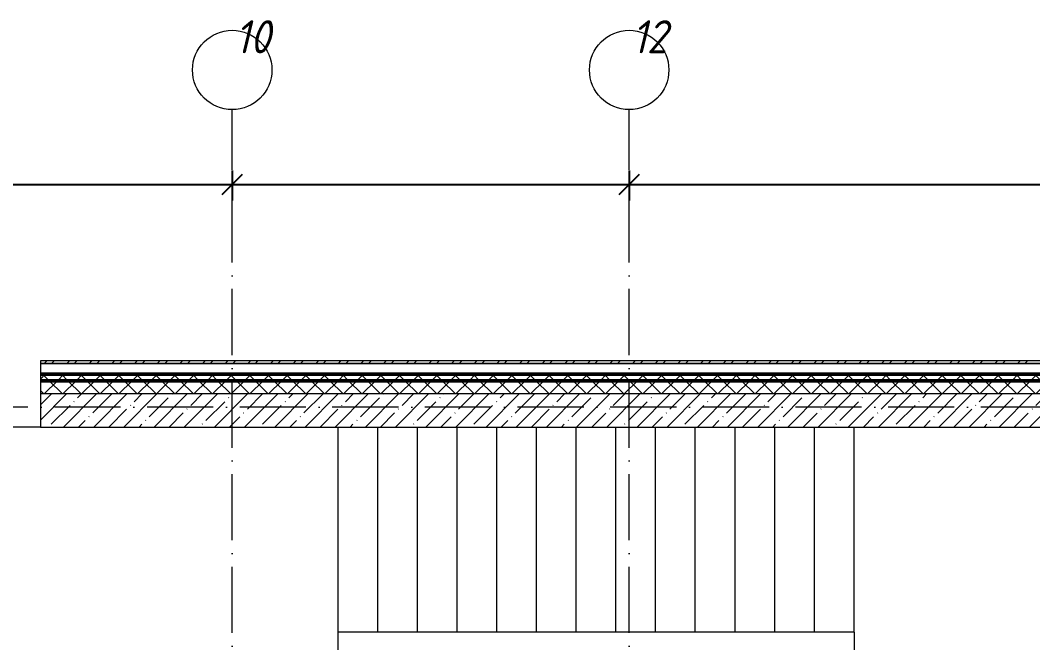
# Model space of a CAD drawing. Header units: millimetres. Extents: x -401725 to 250493, y 305116 to 802890.
# Drawn here: x 160134 to 167785, y 358036 to 362743 of the extents above; entities that cross this region are included whole.
import ezdxf

# ---------------------------------------------------------------- set-up
doc = ezdxf.new("R2010")
doc.units = ezdxf.units.MM
doc.linetypes.add('50_200_ШТРИХ_1Т_ш5_п1_п1_', pattern=[700, 500, -100, 0, -100])
for name, color, linetype, lineweight in [('A-____-____-DIMS', 7, 'Continuous', 9), ('A-FLOR-____-OTLN', 7, 'Continuous', 9), ('A-WALL-____-MCUT-1', 7, 'Continuous', 9), ('A-WALL-____-MCUT-2', 7, 'Continuous', 50), ('A-WALL-____-MCUT-3', 7, 'Continuous', 9), ('A-WALL-____-OTLN', 7, 'Continuous', 9), ('A-WALL-____-PATT-1', 7, 'Continuous', 9), ('A-WALL-FNSH-MCUT-1', 7, 'Continuous', 9), ('S-GRID-____-IDEN', 7, 'Continuous', 9), ('S-GRID-____-OTLN-1', 7, '50_200_ШТРИХ_1Т_ш5_п1_п1_', 9), ('S-STRS-____-OTLN-1', 7, 'Continuous', 9)]:
    doc.layers.add(name, color=color, linetype=linetype, lineweight=lineweight)
doc.styles.add('ISOCPEUR_I', font='isocpeui.ttf', dxfattribs={"width": 0.9, "height": 2.5})
doc.dimstyles.new('ISO-2_5_0_9К_БОЛЬШОЙ_ОСИ', dxfattribs={"dimscale": 304.8, "dimtxt": 248.995294, "dimasz": 0.492126, "dimexe": 0.393701, "dimexo": 0, "dimgap": 0, "dimtad": 1, "dimdec": 0, "dimzin": 0, "dimdsep": 46, "dimtxsty": 'ISOCPEUR_I', "dimblk1": 'OBLIQUE', "dimblk2": 'OBLIQUE', "dimsah": 1, "dimcen": 0.09, "dimdle": 0.393701, "dimazin": 0, "dimtfac": 1, "dimtdec": 4, "dimtix": 1, "dimtmove": 0, "dimatfit": 3, "dimfxl": 1, "dimtvp": 1, "dimtolj": 1, "dimtzin": 0, "dimarcsym": 2})
pattern_1 = [(45, (144685.44, 312186.37), (-70.71068, 70.71068), []), (135, (144685.44, 312186.37), (-70.71068, -70.71068), [])]

# ---------------------------------------------------------------- blocks, each defined once
blk = doc.blocks.new('Ось сетки - Круг_Ø6_00__ISO-2_5_0_9K_-25732049-АР1_План отверстий 3 этажа в осях 1-64_А-ГГ')
at = {"layer": 'S-GRID-____-IDEN'}
blk.add_circle((0, 0), 3, dxfattribs=at)
blk = doc.blocks.new('_Oblique')
at = {"color": 0, "linetype": 'ByBlock', "lineweight": -2}
blk.add_line((-0.5, -0.5), (0.5, 0.5), dxfattribs=at)
blk = doc.blocks.new('*D10202')
at = {"layer": 'A-____-____-DIMS', "color": 0, "lineweight": -2, "transparency": 16777216}
for p, q in [((159135.4, 361607.2), (159135.4, 361381.2)), ((161735.4, 361607.2), (161735.4, 361381.2)), ((159015.4, 361501.2), (161855.4, 361501.2))]:
    blk.add_line(p, q, dxfattribs=at)
at = {"layer": 'Defpoints', "color": 0, "transparency": 16777216}
for p in [(159135.4, 361607.2), (161735.4, 361607.2), (161735.4, 361501.2)]:
    blk.add_point(p, dxfattribs=at)
at = {"layer": 'A-____-____-DIMS', "color": 0, "lineweight": -2, "transparency": 16777216, "xscale": 150, "yscale": 150, "zscale": 150, "rotation": 180}
blk.add_blockref('_Oblique', (159135.4, 361501.2), dxfattribs=at)
at = {"layer": 'A-____-____-DIMS', "color": 0, "lineweight": -2, "transparency": 16777216, "xscale": 150, "yscale": 150, "zscale": 150}
blk.add_blockref('_Oblique', (161735.4, 361501.2), dxfattribs=at)
at = {"layer": 'A-____-____-DIMS', "color": 0, "transparency": 16777216, "insert": (160435.4, 361502.4), "char_height": 2.5, "width": 758.478, "attachment_point": 5, "style": 'ISOCPEUR_I'}
blk.add_mtext('\\A1;2600', dxfattribs=at)
blk = doc.blocks.new('*D10203')
at = {"layer": 'A-____-____-DIMS', "color": 0, "lineweight": -2, "transparency": 16777216}
for p, q in [((161735.4, 361607.2), (161735.4, 361381.2)), ((164735.4, 361607.2), (164735.4, 361381.2)), ((161615.4, 361501.2), (164855.4, 361501.2))]:
    blk.add_line(p, q, dxfattribs=at)
at = {"layer": 'Defpoints', "color": 0, "transparency": 16777216}
for p in [(161735.4, 361607.2), (164735.4, 361607.2), (164735.4, 361501.2)]:
    blk.add_point(p, dxfattribs=at)
at = {"layer": 'A-____-____-DIMS', "color": 0, "lineweight": -2, "transparency": 16777216, "xscale": 150, "yscale": 150, "zscale": 150, "rotation": 180}
blk.add_blockref('_Oblique', (161735.4, 361501.2), dxfattribs=at)
at = {"layer": 'A-____-____-DIMS', "color": 0, "lineweight": -2, "transparency": 16777216, "xscale": 150, "yscale": 150, "zscale": 150}
blk.add_blockref('_Oblique', (164735.4, 361501.2), dxfattribs=at)
at = {"layer": 'A-____-____-DIMS', "color": 0, "transparency": 16777216, "insert": (163235.4, 361502.4), "char_height": 2.5, "width": 758.478, "attachment_point": 5, "style": 'ISOCPEUR_I'}
blk.add_mtext('\\A1;3000', dxfattribs=at)
blk = doc.blocks.new('*D10204')
at = {"layer": 'A-____-____-DIMS', "color": 0, "lineweight": -2, "transparency": 16777216}
for p, q in [((164735.4, 361607.2), (164735.4, 361381.2)), ((168135.4, 361607.2), (168135.4, 361381.2)), ((164615.4, 361501.2), (168255.4, 361501.2))]:
    blk.add_line(p, q, dxfattribs=at)
at = {"layer": 'Defpoints', "color": 0, "transparency": 16777216}
for p in [(164735.4, 361607.2), (168135.4, 361607.2), (168135.4, 361501.2)]:
    blk.add_point(p, dxfattribs=at)
at = {"layer": 'A-____-____-DIMS', "color": 0, "lineweight": -2, "transparency": 16777216, "xscale": 150, "yscale": 150, "zscale": 150, "rotation": 180}
blk.add_blockref('_Oblique', (164735.4, 361501.2), dxfattribs=at)
at = {"layer": 'A-____-____-DIMS', "color": 0, "lineweight": -2, "transparency": 16777216, "xscale": 150, "yscale": 150, "zscale": 150}
blk.add_blockref('_Oblique', (168135.4, 361501.2), dxfattribs=at)
at = {"layer": 'A-____-____-DIMS', "color": 0, "transparency": 16777216, "insert": (166435.4, 361502.4), "char_height": 2.5, "width": 781.462, "attachment_point": 5, "style": 'ISOCPEUR_I'}
blk.add_mtext('\\A1;3400', dxfattribs=at)

msp = doc.modelspace()

# ---------------------------------------------------------------- hatches: boundary and pattern name
at = {"layer": 'A-WALL-____-PATT-1'}
h = msp.add_hatch(dxfattribs=at)
h.set_pattern_fill('FP_3', color=256, style=0, pattern_type=2)
h.set_pattern_definition([(45, (144685.44, 312186.37), (-85.53659, 85.53659), []), (45, (144742.46, 312186.37), (-85.53659, 85.53659), [])])
h.paths.add_polyline_path([(168465.4376, 360147.4093), (168465.4376, 360167.4093), (160285.4376, 360167.4093), (160285.4376, 360147.4093), (165881.3322, 360147.4093)], flags=0)
h.paths.add_polyline_path([(159285.4376, 360147.4093), (159285.4376, 360167.4093), (158085.4376, 360167.4093), (158085.4376, 360147.4093), (158811.475, 360147.4093)], flags=0)
h.paths.add_polyline_path([(156285.4376, 360147.4093), (156285.4376, 360167.4093), (152085.4376, 360167.4093), (152085.4376, 360147.4093), (155276.5464, 360147.4093)], flags=0)
h.paths.add_polyline_path([(150285.4376, 360147.4093), (150285.4376, 360167.4093), (142005.4376, 360167.4093), (142005.4376, 360147.4093), (149974.1536, 360147.4093)], flags=0)
h = msp.add_hatch(dxfattribs=at)
h.set_pattern_fill('FP_1', color=256, style=0, pattern_type=2)
h.set_pattern_definition(pattern_1)
h.paths.add_polyline_path([(168465.4376, 360017.4093), (168465.4376, 360067.4093), (160285.4376, 360067.4093), (160285.4376, 360017.4093), (165881.3322, 360017.4093)], flags=0)
h.paths.add_polyline_path([(159285.4376, 360017.4093), (159285.4376, 360067.4093), (158085.4376, 360067.4093), (158085.4376, 360017.4093), (158811.475, 360017.4093)], flags=0)
h.paths.add_polyline_path([(156285.4376, 360017.4093), (156285.4376, 360067.4093), (152085.4376, 360067.4093), (152085.4376, 360017.4093), (155276.5464, 360017.4093)], flags=0)
h.paths.add_polyline_path([(149974.1536, 360017.4093), (150285.4376, 360017.4093), (150285.4376, 360067.4093), (142135.4376, 360067.4093), (142135.4376, 360017.4093), (148206.6893, 360017.4093)], flags=0)
h = msp.add_hatch(dxfattribs=at)
h.set_pattern_fill('FP_1', color=256, style=0, pattern_type=2)
h.set_pattern_definition(pattern_1)
h.paths.add_polyline_path([(168385.4376, 359917.4093), (168465.4376, 359917.4093), (168465.4376, 360017.4093), (160285.4376, 360017.4093), (160285.4376, 359917.4093), (168335.4376, 359917.4093)], flags=0)
h.paths.add_polyline_path([(159285.4376, 359917.4093), (159285.4376, 360017.4093), (158085.4376, 360017.4093), (158085.4376, 359923.4093), (158160.4376, 359923.4093), (158160.4376, 359917.4093), (158811.475, 359917.4093)], flags=0)
h.paths.add_polyline_path([(156210.4376, 359917.4093), (156210.4376, 359923.4093), (156285.4376, 359923.4093), (156285.4376, 360017.4093), (152085.4376, 360017.4093), (152085.4376, 359923.4093), (152160.4376, 359923.4093), (152160.4376, 359917.4093), (155276.5464, 359917.4093)], flags=0)
h.paths.add_polyline_path([(150285.4376, 359917.4093), (150285.4376, 360017.4093), (142235.4376, 360017.4093), (142235.4376, 359917.4093), (149974.1536, 359917.4093)], flags=0)
h = msp.add_hatch(dxfattribs=at)
h.set_pattern_fill('FP_38', color=256, style=0, pattern_type=2)
h.set_pattern_definition([(45, (144685.44, 312186.37), (-114.04925, 114.04925), []), (45, (144799.49, 312186.37), (-114.04925, 114.04925), [201.612, -40.322, 3.353, -36.97])])
h.paths.add_polyline_path([(167985.4376, 359667.4093), (168235.4376, 359667.4093), (168235.4376, 359917.4093), (160285.4376, 359917.4093), (160285.4376, 359667.4093), (165881.3322, 359667.4093)], flags=0)

# ---------------------------------------------------------------- linework, layer by layer
at = {"layer": 'A-FLOR-____-OTLN'}
msp.add_line((162535.4376, 357187.4093), (162535.4376, 359667.4093), dxfattribs=at)
at = {"layer": 'A-WALL-____-MCUT-1'}
for p, q in [((168235.4376, 359917.4093), (160285.4376, 359917.4093)), ((160285.4376, 359917.4093), (160285.4376, 359667.4093)), ((160285.4376, 359667.4093), (167985.4376, 359667.4093))]:
    msp.add_line(p, q, dxfattribs=at)
at = {"layer": 'A-WALL-____-MCUT-2'}
for p, q in [((168465.4376, 360067.4093), (160285.4376, 360067.4093)), ((168465.4376, 360017.4093), (160285.4376, 360017.4093))]:
    msp.add_line(p, q, dxfattribs=at)
at = {"layer": 'A-WALL-____-MCUT-3'}
for p, q in [((168465.4376, 360147.4093), (160285.4376, 360147.4093)), ((160285.4376, 360147.4093), (160285.4376, 359917.4093))]:
    msp.add_line(p, q, dxfattribs=at)
at = {"layer": 'A-WALL-____-OTLN'}
msp.add_line((160285.4376, 359667.4093), (159285.4376, 359667.4093), dxfattribs=at)
at = {"layer": 'A-WALL-FNSH-MCUT-1'}
for p, q in [((168485.4376, 360167.4093), (160285.4376, 360167.4093)), ((160285.4376, 360167.4093), (160285.4376, 360147.4093)), ((160285.4376, 360147.4093), (168465.4376, 360147.4093))]:
    msp.add_line(p, q, dxfattribs=at)
at = {"layer": 'S-GRID-____-OTLN-1'}
for p, q in [((161735.4376, 307703.761), (161735.4376, 362067.327)), ((164735.4376, 307703.761), (164735.4376, 362067.327)), ((171393.1768, 359817.4093), (140016.6674, 359817.4093))]:
    msp.add_line(p, q, dxfattribs=at)
at = {"layer": 'S-STRS-____-OTLN-1'}
for p, q in [((162535.4376, 358117.4093), (162535.4376, 359667.4093)), ((162835.4376, 358117.4093), (162835.4376, 359667.4093)), ((162835.4376, 358117.4093), (162835.4376, 359667.4093)), ((163135.4376, 358117.4093), (163135.4376, 359667.4093)), ((163135.4376, 358117.4093), (163135.4376, 359667.4093)), ((163435.4376, 358117.4093), (163435.4376, 359667.4093)), ((163435.4376, 358117.4093), (163435.4376, 359667.4093)), ((163735.4376, 358117.4093), (163735.4376, 359667.4093)), ((163735.4376, 358117.4093), (163735.4376, 359667.4093)), ((164035.4376, 358117.4093), (164035.4376, 359667.4093)), ((164035.4376, 358117.4093), (164035.4376, 359667.4093)), ((164335.4376, 358117.4093), (164335.4376, 359667.4093)), ((164335.4376, 358117.4093), (164335.4376, 359667.4093)), ((164635.4376, 358117.4093), (164635.4376, 359667.4093)), ((164635.4376, 358117.4093), (164635.4376, 359667.4093)), ((164935.4376, 358117.4093), (164935.4376, 359667.4093)), ((164935.4376, 358117.4093), (164935.4376, 359667.4093)), ((165235.4376, 358117.4093), (165235.4376, 359667.4093)), ((165235.4376, 358117.4093), (165235.4376, 359667.4093)), ((165535.4376, 358117.4093), (165535.4376, 359667.4093)), ((165535.4376, 358117.4093), (165535.4376, 359667.4093)), ((165835.4376, 358117.4093), (165835.4376, 359667.4093)), ((165835.4376, 358117.4093), (165835.4376, 359667.4093)), ((166135.4376, 358117.4093), (166135.4376, 359667.4093)), ((166135.4376, 358117.4093), (166135.4376, 359667.4093)), ((166435.4376, 358117.4093), (166435.4376, 359667.4093)), ((166435.4376, 358117.4093), (166435.4376, 359667.4093)), ((162835.4376, 358117.4093), (162535.4376, 358117.4093)), ((163135.4376, 358117.4093), (162835.4376, 358117.4093)), ((163435.4376, 358117.4093), (163135.4376, 358117.4093)), ((163735.4376, 358117.4093), (163435.4376, 358117.4093)), ((164035.4376, 358117.4093), (163735.4376, 358117.4093)), ((164335.4376, 358117.4093), (164035.4376, 358117.4093)), ((164635.4376, 358117.4093), (164335.4376, 358117.4093)), ((164935.4376, 358117.4093), (164635.4376, 358117.4093)), ((165235.4376, 358117.4093), (164935.4376, 358117.4093)), ((165535.4376, 358117.4093), (165235.4376, 358117.4093)), ((165835.4376, 358117.4093), (165535.4376, 358117.4093)), ((166135.4376, 358117.4093), (165835.4376, 358117.4093)), ((166435.4376, 358117.4093), (166135.4376, 358117.4093)), ((166435.4376, 358117.4093), (166435.4376, 357817.4093))]:
    msp.add_line(p, q, dxfattribs=at)

# ---------------------------------------------------------------- block references
at = {"layer": 'S-GRID-____-IDEN', "xscale": 99.99999999999993, "yscale": 99.99999999999993, "zscale": 99.99999999999993}
for p in [(161735.4376, 362367.327), (164735.4376, 362367.327)]:
    msp.add_blockref('Ось сетки - Круг_Ø6_00__ISO-2_5_0_9K_-25732049-АР1_План отверстий 3 этажа в осях 1-64_А-ГГ', p, dxfattribs=at)

# ---------------------------------------------------------------- texts
at = {"layer": 'S-GRID-____-IDEN', "char_height": 250, "width": 346.329, "attachment_point": 1, "style": 'ISOCPEUR_I'}
for s, insert in [('10', (161756.0244, 362743.3553)), ('12', (164756.0244, 362743.3553))]:
    msp.add_mtext(s, dxfattribs=dict(at, insert=insert))

# ---------------------------------------------------------------- dimensions: what is measured, and where the dimension line sits
at = {"layer": 'A-____-____-DIMS'}
for base, p1, p2, override, picture, middle in [((161735.4376, 361501.1516), (159135.4376, 361607.2177), (161735.4376, 361607.2177), {"dimpost": '<>', "dimfxl": 2600}, '*D10202', (160435.4376, 361502.4016)), ((164735.4376, 361501.1516), (161735.4376, 361607.2177), (164735.4376, 361607.2177), {"dimpost": '<>', "dimfxl": 3000}, '*D10203', (163235.4376, 361502.4016)), ((168135.4376, 361501.1516), (164735.4376, 361607.2177), (168135.4376, 361607.2177), {"dimpost": '<>', "dimfxl": 3400}, '*D10204', (166435.4376, 361502.4016))]:
    dim = msp.add_linear_dim(base=base, p1=p1, p2=p2, dimstyle='ISO-2_5_0_9К_БОЛЬШОЙ_ОСИ', override=override, dxfattribs=at)
    dim.commit()
    dim.dimension.update_dxf_attribs({"geometry": picture, "text_midpoint": middle})

doc.saveas('drawing.dxf')
